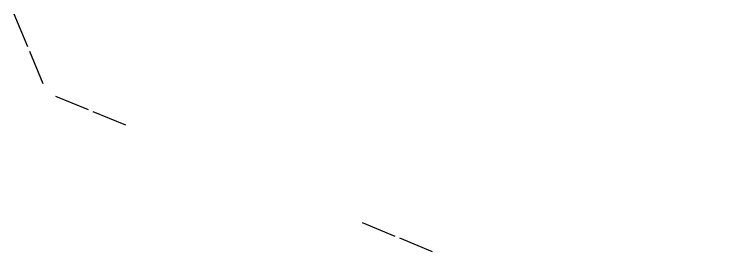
# Model space of a CAD drawing. Header units: inches. Extents: x 2775 to 35798, y 1675 to 10350.
# Drawn here: x 4671 to 5395, y 2903 to 3145 of the extents above; entities that cross this region are included whole.
import ezdxf

# ---------------------------------------------------------------- set-up
doc = ezdxf.new("R2010")
doc.units = ezdxf.units.IN
doc.header["$LTSCALE"] = 0.5
doc.header["$MEASUREMENT"] = 0
doc.header["$PDMODE"] = 1
doc.linetypes.add('CENTER', pattern=[2, 1.25, -0.25, 0.25, -0.25])
doc.layers.add('ARCHENT RD', color=3, linetype='CENTER', lineweight=20)
doc.layers.add('WINDOWS', color=5, linetype='CONTINUOUS', lineweight=30)

msp = doc.modelspace()

# ---------------------------------------------------------------- linework, layer by layer
at = {"layer": 'ARCHENT RD', "color": 1, "linetype": 'Continuous', "ltscale": 7.5}
msp.add_point((5395.22059, 3097.89355, -44589.52611), dxfattribs=at)
at = {"layer": 'WINDOWS', "color": 7, "linetype": 'Continuous', "lineweight": 30, "ltscale": 10}
for p, q in [((4684.6958, 3111.90087), (4670.87137, 3145.14069)), ((4700.4594, 3074.00903), (4686.63498, 3107.24886)), ((4712.84619, 3061.61144), (4746.12564, 3047.88267)), ((4750.78632, 3045.96441), (4784.06577, 3032.23565)), ((5058.71224, 2918.67489), (5025.4527, 2932.45182)), ((5096.62655, 2902.96543), (5063.36701, 2916.74236))]:
    msp.add_line(p, q, dxfattribs=at)

doc.saveas('drawing.dxf')
